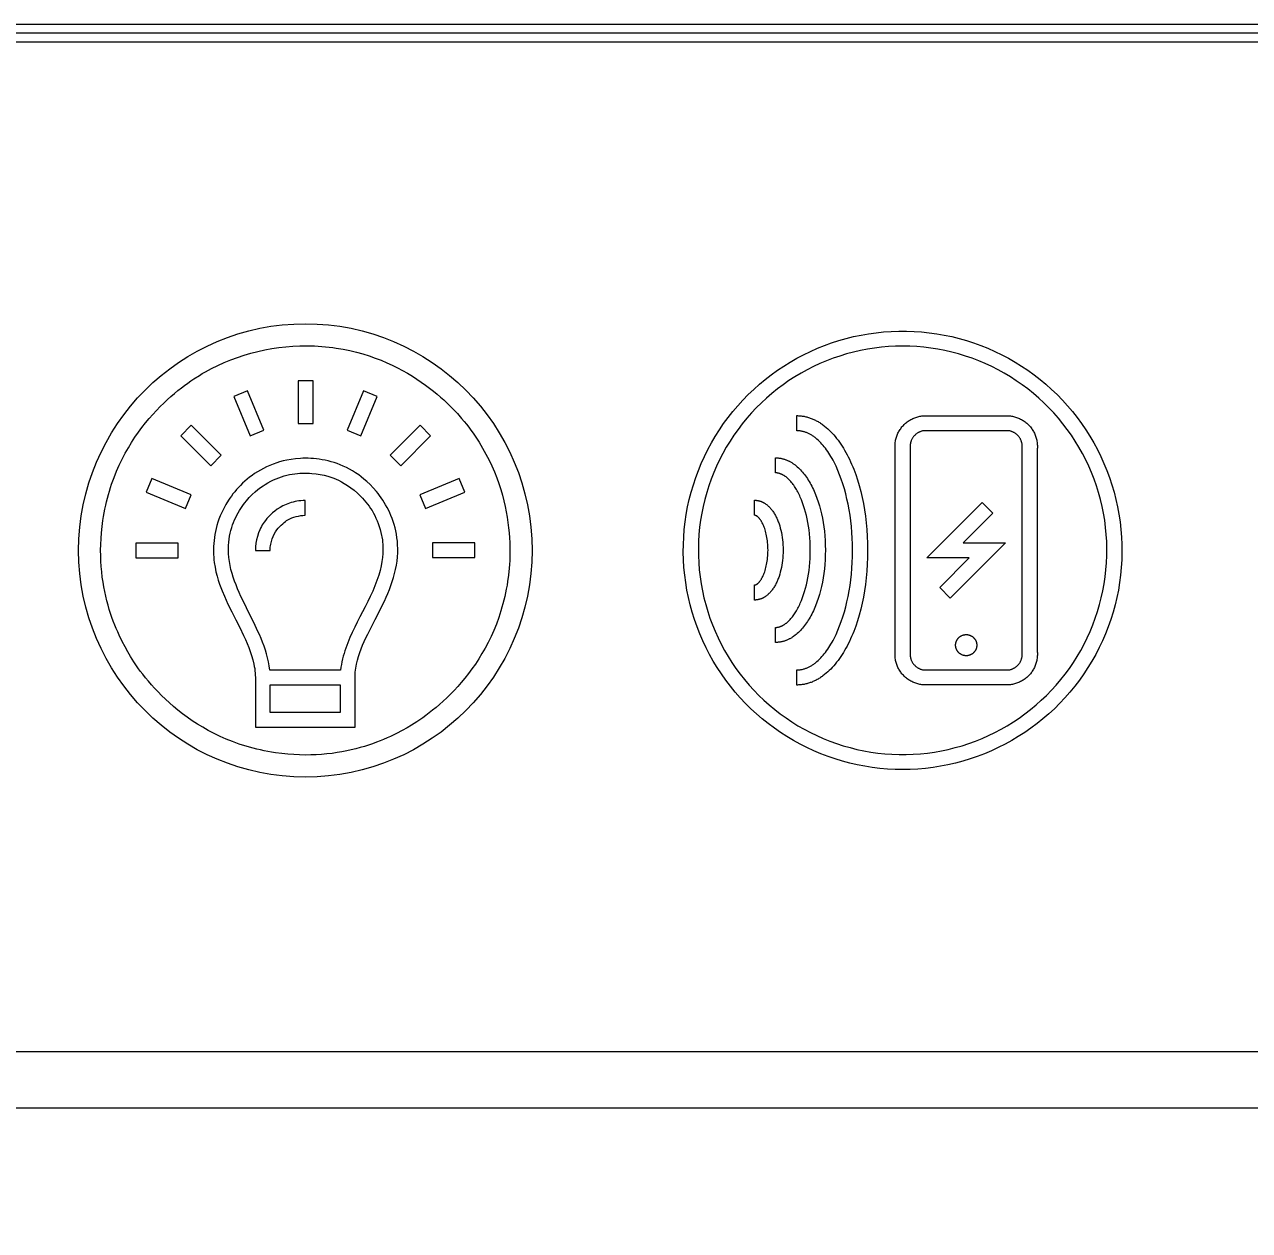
# Model space of a CAD drawing. Header units: inches. Extents: x -8 to 201, y -1 to 136.
# Drawn here: x 18.29 to 24.03, y 120.11 to 125.76 of the extents above; entities that cross this region are included whole.
import ezdxf

# ---------------------------------------------------------------- set-up
doc = ezdxf.new("R2010")
doc.units = ezdxf.units.IN
doc.layers.add('ZANO_R', color=7, linetype='Continuous', lineweight=0)
doc.layers.add('ZANO_W', color=1, linetype='Continuous', lineweight=0)
doc.styles.get("Standard").update_dxf_attribs({"font": 'arial.ttf'})
doc.dimstyles.new('amerykanie', dxfattribs={"dimtxt": 50, "dimasz": 50, "dimexe": 0.5, "dimexo": 0.5, "dimgap": 1, "dimtad": 1, "dimdec": 0, "dimzin": 0, "dimlunit": 5, "dimtxsty": 'Standard', "dimcen": 0.09, "dimclrd": 1, "dimclre": 1, "dimclrt": 1, "dimazin": 0, "dimtfac": 1, "dimtdec": 0, "dimtmove": 0, "dimatfit": 3, "dimfxl": 1, "dimtzin": 0, "dimarcsym": 1})

# ---------------------------------------------------------------- blocks, each defined once
blk = doc.blocks.new('*D477')
at = {"layer": 'ZANO_W', "color": 1, "lineweight": -2}
blk.add_arc((154.9429, 107.9573), 5.9376, 93.97094, 170.33898, dxfattribs=at)
at = {"layer": 'ZANO_W', "color": 1}
for points in [[(154.5292, 113.7141), (154.5342, 114.0474), (155.5316, 113.8657)], [(148.9234, 108.9678), (149.2555, 108.9397), (149.0053, 107.9573)]]:
    blk.add_solid(points, dxfattribs=at)
at = {"layer": 'ZANO_W', "color": 1, "insert": (150.0585, 113.3526), "char_height": 1.625, "attachment_point": 5, "rotation": 42.15496}
blk.add_mtext("95%%d41'", dxfattribs=at)

msp = doc.modelspace()

# ---------------------------------------------------------------- linework, layer by layer
at = {"layer": 'ZANO_R'}
for p, q in [((109.43108, 125.75811), (11.74279, 125.75811)), ((11.72648, 125.71874), (109.44739, 125.71874)), ((109.67578, 125.67464), (11.61288, 125.67464)), ((16.02252, 120.95002), (105.26613, 120.95002)), ((105.51973, 120.68466), (15.76085, 120.68466))]:
    msp.add_line(p, q, dxfattribs=at)
for points in [[(22.40244, 122.26961), (22.36681, 122.27023), (22.33122, 122.27208), (22.29572, 122.27517), (22.26035, 122.27949), (22.22515, 122.28503), (22.19016, 122.29179), (22.15543, 122.29976), (22.121, 122.30893), (22.08691, 122.31929), (22.05319, 122.33083), (22.0199, 122.34353), (21.98706, 122.35738), (21.95473, 122.37236), (21.92294, 122.38846), (21.89173, 122.40564), (21.86113, 122.4239), (21.83118, 122.44322), (21.80192, 122.46355), (21.77338, 122.4849), (21.74561, 122.50722), (21.71862, 122.53049), (21.69246, 122.55468), (21.66715, 122.57977), (21.64273, 122.60572), (21.61922, 122.6325), (21.59666, 122.66008), (21.57507, 122.68843), (21.55447, 122.71751), (21.5349, 122.74728), (21.51637, 122.77772), (21.49891, 122.80879), (21.48254, 122.84044), (21.46728, 122.87264), (21.45314, 122.90535), (21.44015, 122.93853), (21.42832, 122.97214), (21.41766, 123.00614), (21.40819, 123.04049), (21.39991, 123.07515), (21.39285, 123.11008), (21.387, 123.14523), (21.38237, 123.18056), (21.37897, 123.21603), (21.37681, 123.2516), (21.37588, 123.28722), (21.37618, 123.32286), (21.37773, 123.35846), (21.38051, 123.39398), (21.38452, 123.42939), (21.38976, 123.46464), (21.39621, 123.49968), (21.40388, 123.53448), (21.41275, 123.56899), (21.42282, 123.60317), (21.43406, 123.63699), (21.44648, 123.67039), (21.46004, 123.70334), (21.47474, 123.7358), (21.49056, 123.76773), (21.50747, 123.7991), (21.52547, 123.82985), (21.54452, 123.85997), (21.5646, 123.8894), (21.5857, 123.91812), (21.60777, 123.94609), (21.63081, 123.97328), (21.65477, 123.99965), (21.67964, 124.02518), (21.70538, 124.04982), (21.73195, 124.07356), (21.75934, 124.09636), (21.7875, 124.11819), (21.8164, 124.13904), (21.846, 124.15887), (21.87628, 124.17766), (21.90719, 124.19539), (21.9387, 124.21204), (21.97076, 124.22758), (22.00335, 124.242), (22.03642, 124.25528), (22.06993, 124.2674), (22.10383, 124.27836), (22.1381, 124.28813), (22.17269, 124.2967), (22.20755, 124.30407), (22.24265, 124.31023), (22.27794, 124.31516), (22.31338, 124.31887), (22.34893, 124.32134), (22.38454, 124.32258), (22.42018, 124.32258), (22.45579, 124.32134), (22.49134, 124.31887), (22.52678, 124.31517), (22.56207, 124.31024), (22.59717, 124.30409), (22.63203, 124.29672), (22.66662, 124.28815), (22.70089, 124.27838), (22.7348, 124.26743), (22.76831, 124.2553), (22.80137, 124.24203), (22.83396, 124.22761), (22.86603, 124.21207), (22.89754, 124.19543), (22.92845, 124.1777), (22.95873, 124.15891), (22.98834, 124.13908), (23.01724, 124.11824), (23.0454, 124.09641), (23.07278, 124.07361), (23.09936, 124.04987), (23.1251, 124.02523), (23.14997, 123.99971), (23.17394, 123.97334), (23.19697, 123.94615), (23.21905, 123.91818), (23.24015, 123.88947), (23.26024, 123.86003), (23.27929, 123.82992), (23.29729, 123.79916), (23.3142, 123.7678), (23.33002, 123.73587), (23.34473, 123.70341), (23.35829, 123.67046), (23.37071, 123.63706), (23.38195, 123.60325), (23.39202, 123.56907), (23.4009, 123.53456), (23.40857, 123.49976), (23.41503, 123.46471), (23.42027, 123.42947), (23.42428, 123.39406), (23.42706, 123.35853), (23.42861, 123.32293), (23.42892, 123.2873), (23.42799, 123.25168), (23.42583, 123.21611), (23.42244, 123.18064), (23.41781, 123.14531), (23.41196, 123.11016), (23.4049, 123.07523), (23.39663, 123.04057), (23.38716, 123.00622), (23.3765, 122.97221), (23.36467, 122.9386), (23.35168, 122.90542), (23.33755, 122.87271), (23.32229, 122.84051), (23.30592, 122.80885), (23.28846, 122.77779), (23.26993, 122.74735), (23.25036, 122.71757), (23.22977, 122.68849), (23.20818, 122.66014), (23.18562, 122.63256), (23.16212, 122.60577), (23.1377, 122.57982), (23.11239, 122.55473), (23.08623, 122.53054), (23.05925, 122.50727), (23.03147, 122.48494), (23.00294, 122.4636), (22.97368, 122.44326), (22.94374, 122.42395), (22.91314, 122.40568), (22.88192, 122.38849), (22.85013, 122.3724), (22.8178, 122.35741), (22.78497, 122.34356), (22.75168, 122.33086), (22.71796, 122.31932), (22.68387, 122.30895), (22.64944, 122.29978), (22.61471, 122.29181), (22.57972, 122.28504), (22.54452, 122.2795), (22.50915, 122.27518), (22.47365, 122.27209), (22.43807, 122.27023)], [(19.61317, 124.25387), (19.63122, 124.2536), (19.64905, 124.253), (19.66667, 124.25209), (19.68408, 124.25088), (19.70128, 124.24937), (19.71826, 124.24758), (19.73504, 124.2455), (19.7516, 124.24315), (19.78409, 124.23767), (19.81574, 124.23119), (19.84654, 124.22377), (19.87648, 124.21547), (19.90558, 124.20636), (19.93383, 124.1965), (19.96123, 124.18594), (19.98777, 124.17476), (20.01346, 124.16301), (20.0383, 124.15075), (20.06228, 124.13805), (20.08541, 124.12497), (20.10768, 124.11156), (20.12909, 124.0979), (20.14965, 124.08404), (20.16935, 124.07004), (20.18818, 124.05596), (20.20616, 124.04187), (20.22328, 124.02784), (20.23953, 124.01391), (20.25492, 124.00015), (20.26944, 123.98662), (20.28311, 123.97339), (20.2959, 123.96052), (20.31889, 123.93609), (20.33841, 123.91382), (20.34983, 123.90007), (20.36088, 123.88628), (20.37156, 123.87245), (20.38188, 123.85858), (20.39184, 123.84469), (20.40145, 123.83077), (20.41966, 123.80287), (20.43653, 123.77493), (20.45212, 123.74699), (20.46647, 123.71908), (20.47963, 123.69126), (20.49164, 123.66355), (20.50254, 123.636), (20.51238, 123.60865), (20.5212, 123.58153), (20.52906, 123.55469), (20.53599, 123.52817), (20.54204, 123.50201), (20.54725, 123.47624), (20.55167, 123.45091), (20.55535, 123.42605), (20.55833, 123.40172), (20.56065, 123.37793), (20.56236, 123.35475), (20.5635, 123.3322), (20.56413, 123.31032), (20.56428, 123.28916), (20.56399, 123.26876), (20.56332, 123.24915), (20.56231, 123.23037), (20.56101, 123.21247), (20.55768, 123.17946), (20.55371, 123.15042), (20.55076, 123.13241), (20.54751, 123.11466), (20.54398, 123.09717), (20.54018, 123.07994), (20.5361, 123.06297), (20.53177, 123.04625), (20.52719, 123.02978), (20.52236, 123.01357), (20.51201, 122.98189), (20.50077, 122.95122), (20.48871, 122.92154), (20.4759, 122.89284), (20.46239, 122.86512), (20.44825, 122.83836), (20.43354, 122.81256), (20.41832, 122.78771), (20.40265, 122.7638), (20.3866, 122.74083), (20.37023, 122.71877), (20.3536, 122.69764), (20.33678, 122.67741), (20.31982, 122.65808), (20.30279, 122.63964), (20.28575, 122.62208), (20.26877, 122.6054), (20.2519, 122.58958), (20.2352, 122.57462), (20.21875, 122.5605), (20.2026, 122.54723), (20.18682, 122.53479), (20.17146, 122.52318), (20.15659, 122.51238), (20.14228, 122.50238), (20.12857, 122.49319), (20.10326, 122.47716), (20.08278, 122.46503), (20.05948, 122.45201), (20.03342, 122.43842), (20.00465, 122.42457), (19.98926, 122.41763), (19.97322, 122.41074), (19.95652, 122.40394), (19.93918, 122.39726), (19.92121, 122.39075), (19.9026, 122.38443), (19.88337, 122.37835), (19.86352, 122.37255), (19.84305, 122.36706), (19.82199, 122.36193), (19.80032, 122.35719), (19.77807, 122.35287), (19.75522, 122.34902), (19.7318, 122.34568), (19.70781, 122.34289), (19.68326, 122.34067), (19.65814, 122.33907), (19.63248, 122.33813), (19.60627, 122.33789), (19.57952, 122.33839), (19.55224, 122.33965), (19.52443, 122.34173), (19.4961, 122.34466), (19.46727, 122.34847), (19.44912, 122.3513), (19.43123, 122.35444), (19.4136, 122.35786), (19.39623, 122.36157), (19.37911, 122.36555), (19.36225, 122.3698), (19.34565, 122.3743), (19.3293, 122.37906), (19.31321, 122.38406), (19.29737, 122.38929), (19.26643, 122.40043), (19.23649, 122.41241), (19.20755, 122.42518), (19.17958, 122.43866), (19.15258, 122.45279), (19.12655, 122.46751), (19.10147, 122.48275), (19.07734, 122.49846), (19.05415, 122.51456), (19.0319, 122.531), (19.01056, 122.5477), (18.99014, 122.56462), (18.97063, 122.58168), (18.95201, 122.59881), (18.93429, 122.61596), (18.91744, 122.63307), (18.90147, 122.65006), (18.88637, 122.66687), (18.87213, 122.68345), (18.85873, 122.69972), (18.84618, 122.71563), (18.83446, 122.73111), (18.82356, 122.74609), (18.81348, 122.76052), (18.80421, 122.77432), (18.78807, 122.79981), (18.77593, 122.82029), (18.76292, 122.84359), (18.74933, 122.86965), (18.73547, 122.89843), (18.72854, 122.91381), (18.72165, 122.92986), (18.71485, 122.94655), (18.70817, 122.96389), (18.70165, 122.98187), (18.69534, 123.00048), (18.68926, 123.01971), (18.68346, 123.03956), (18.67797, 123.06002), (18.67284, 123.08109), (18.66809, 123.10275), (18.66378, 123.12501), (18.65993, 123.14785), (18.65659, 123.17127), (18.65379, 123.19526), (18.65158, 123.21982), (18.64998, 123.24493), (18.64904, 123.2706), (18.6488, 123.29681), (18.64929, 123.32356), (18.65056, 123.35084), (18.65264, 123.37865), (18.65556, 123.40697), (18.65938, 123.43581), (18.66221, 123.45396), (18.66534, 123.47185), (18.66877, 123.48948), (18.67247, 123.50685), (18.67645, 123.52396), (18.6807, 123.54082), (18.68521, 123.55743), (18.68996, 123.57378), (18.69496, 123.58987), (18.7002, 123.60571), (18.71134, 123.63665), (18.72332, 123.66659), (18.73608, 123.69554), (18.74956, 123.7235), (18.76369, 123.7505), (18.77841, 123.77653), (18.79366, 123.80161), (18.80936, 123.82574), (18.82547, 123.84893), (18.8419, 123.87119), (18.85861, 123.89253), (18.87552, 123.91295), (18.89258, 123.93246), (18.90972, 123.95108), (18.92687, 123.9688), (18.94397, 123.98565), (18.96096, 124.00162), (18.97778, 124.01672), (18.99436, 124.03097), (19.01063, 124.04436), (19.02654, 124.05692), (19.04201, 124.06864), (19.057, 124.07953), (19.07142, 124.08961), (19.08523, 124.09888), (19.11072, 124.11503), (19.12473, 124.12338), (19.13892, 124.13148), (19.1678, 124.14697), (19.19732, 124.16147), (19.22742, 124.17498), (19.25804, 124.18747), (19.28912, 124.19894), (19.32061, 124.20936), (19.35246, 124.21873), (19.3846, 124.22703), (19.41698, 124.23424), (19.44954, 124.24035), (19.48224, 124.24534), (19.515, 124.24921), (19.54779, 124.25193), (19.58053, 124.25349), (19.59687, 124.25383)], [(22.40244, 124.25224), (22.36925, 124.25166), (22.33611, 124.24994), (22.30305, 124.24706), (22.27011, 124.24304), (22.23732, 124.23788), (22.20474, 124.23158), (22.17239, 124.22416), (22.14033, 124.21562), (22.10857, 124.20597), (22.07717, 124.19522), (22.04617, 124.18339), (22.01559, 124.1705), (21.98548, 124.15654), (21.95587, 124.14156), (21.9268, 124.12555), (21.8983, 124.10854), (21.87041, 124.09056), (21.84316, 124.07161), (21.81658, 124.05174), (21.79071, 124.03095), (21.76558, 124.00928), (21.74121, 123.98675), (21.71764, 123.96338), (21.6949, 123.93922), (21.673, 123.91427), (21.65199, 123.88859), (21.63188, 123.86218), (21.6127, 123.8351), (21.59447, 123.80737), (21.57722, 123.77902), (21.56096, 123.75009), (21.54571, 123.72061), (21.5315, 123.69062), (21.51833, 123.66016), (21.50623, 123.62926), (21.49521, 123.59795), (21.48528, 123.56629), (21.47646, 123.53429), (21.46875, 123.50201), (21.46217, 123.46949), (21.45672, 123.43675), (21.45241, 123.40384), (21.44925, 123.37081), (21.44723, 123.33768), (21.44637, 123.30451), (21.44665, 123.27132), (21.44809, 123.23817), (21.45068, 123.20508), (21.45442, 123.1721), (21.45929, 123.13928), (21.46531, 123.10664), (21.47245, 123.07423), (21.48071, 123.04209), (21.49009, 123.01025), (21.50056, 122.97876), (21.51212, 122.94765), (21.52475, 122.91696), (21.53844, 122.88673), (21.55317, 122.85699), (21.56893, 122.82778), (21.58568, 122.79914), (21.60343, 122.77109), (21.62213, 122.74368), (21.64178, 122.71693), (21.66234, 122.69088), (21.68379, 122.66556), (21.70611, 122.641), (21.72927, 122.61723), (21.75324, 122.59428), (21.77799, 122.57217), (21.80349, 122.55094), (21.82972, 122.5306), (21.85664, 122.51118), (21.88421, 122.49271), (21.91241, 122.47521), (21.94119, 122.4587), (21.97054, 122.4432), (22.0004, 122.42873), (22.03075, 122.4153), (22.06155, 122.40293), (22.09275, 122.39164), (22.12433, 122.38143), (22.15625, 122.37234), (22.18846, 122.36435), (22.22093, 122.35749), (22.25362, 122.35175), (22.28649, 122.34716), (22.31949, 122.34371), (22.3526, 122.3414), (22.38577, 122.34025), (22.41895, 122.34025), (22.45212, 122.3414), (22.48523, 122.3437), (22.51823, 122.34715), (22.5511, 122.35174), (22.58379, 122.35747), (22.61626, 122.36433), (22.64847, 122.37232), (22.68039, 122.38141), (22.71197, 122.39161), (22.74318, 122.4029), (22.77397, 122.41527), (22.80432, 122.42869), (22.83419, 122.44317), (22.86353, 122.45867), (22.89232, 122.47517), (22.92052, 122.49267), (22.9481, 122.51114), (22.97501, 122.53055), (23.00124, 122.55089), (23.02675, 122.57212), (23.0515, 122.59423), (23.07547, 122.61718), (23.09863, 122.64095), (23.12095, 122.6655), (23.14241, 122.69082), (23.16297, 122.71687), (23.18262, 122.74362), (23.20133, 122.77103), (23.21907, 122.79907), (23.23583, 122.82772), (23.25159, 122.85693), (23.26632, 122.88666), (23.28001, 122.91689), (23.29265, 122.94758), (23.30421, 122.97869), (23.31469, 123.01018), (23.32406, 123.04201), (23.33233, 123.07416), (23.33947, 123.10656), (23.34549, 123.1392), (23.35037, 123.17203), (23.35411, 123.205), (23.3567, 123.23809), (23.35814, 123.27124), (23.35843, 123.30443), (23.35757, 123.33761), (23.35555, 123.37073), (23.35239, 123.40377), (23.34808, 123.43667), (23.34264, 123.46941), (23.33606, 123.50194), (23.32835, 123.53422), (23.31954, 123.56621), (23.30961, 123.59788), (23.29859, 123.62919), (23.28649, 123.66009), (23.27333, 123.69055), (23.25912, 123.72054), (23.24387, 123.75002), (23.22762, 123.77895), (23.21036, 123.8073), (23.19214, 123.83504), (23.17296, 123.86212), (23.15285, 123.88852), (23.13184, 123.91421), (23.10995, 123.93916), (23.08721, 123.96333), (23.06364, 123.98669), (23.03928, 124.00923), (23.01415, 124.0309), (22.98828, 124.05169), (22.9617, 124.07157), (22.93445, 124.09051), (22.90656, 124.1085), (22.87807, 124.12551), (22.849, 124.14152), (22.81939, 124.15651), (22.78928, 124.17046), (22.7587, 124.18336), (22.72769, 124.1952), (22.6963, 124.20594), (22.66454, 124.2156), (22.63248, 124.22414), (22.60013, 124.23157), (22.56755, 124.23787), (22.53476, 124.24303), (22.50182, 124.24705), (22.46876, 124.24993), (22.43562, 124.25166)], [(19.6431, 123.89049), (19.6431, 124.08917), (19.57374, 124.08917), (19.57374, 123.89049)], [(19.34851, 123.83244), (19.41259, 123.85896), (19.33655, 124.04253), (19.27247, 124.01601)], [(19.86711, 123.8329), (19.94297, 124.01601), (19.87889, 124.04253), (19.80303, 123.85942)], [(21.90651, 122.6655), (21.90651, 122.73599), (21.90983, 122.73604), (21.91315, 122.73618), (21.91645, 122.73641), (21.91974, 122.73674), (21.92303, 122.73715), (21.92631, 122.73766), (21.92957, 122.73826), (21.93283, 122.73895), (21.93608, 122.73972), (21.93931, 122.74059), (21.94254, 122.74154), (21.94575, 122.74258), (21.94895, 122.74371), (21.95214, 122.74492), (21.95532, 122.74622), (21.95849, 122.74761), (21.96164, 122.74908), (21.96478, 122.75063), (21.96791, 122.75226), (21.97102, 122.75398), (21.97412, 122.75578), (21.97721, 122.75766), (21.98028, 122.75962), (21.98334, 122.76167), (21.98638, 122.76379), (21.98941, 122.76599), (21.99243, 122.76827), (21.99542, 122.77062), (21.9984, 122.77306), (22.00137, 122.77557), (22.00725, 122.78081), (22.01306, 122.78636), (22.01881, 122.7922), (22.02448, 122.79833), (22.03007, 122.80475), (22.03559, 122.81145), (22.04103, 122.81842), (22.04639, 122.82566), (22.05166, 122.83316), (22.05685, 122.84093), (22.06195, 122.84895), (22.06696, 122.85723), (22.07187, 122.86575), (22.07669, 122.87451), (22.08142, 122.88351), (22.08604, 122.89274), (22.09057, 122.9022), (22.0993, 122.92177), (22.1076, 122.9422), (22.11544, 122.96345), (22.12282, 122.98546), (22.12971, 123.00822), (22.1361, 123.03167), (22.14196, 123.05578), (22.14728, 123.08051), (22.15205, 123.10582), (22.15623, 123.13168), (22.15982, 123.15804), (22.1628, 123.18488), (22.16515, 123.21214), (22.16685, 123.23979), (22.16788, 123.2678), (22.16823, 123.29612), (22.16788, 123.32444), (22.16685, 123.35244), (22.16515, 123.3801), (22.1628, 123.40736), (22.15982, 123.43419), (22.15623, 123.46056), (22.15205, 123.48642), (22.14728, 123.51173), (22.14196, 123.53646), (22.1361, 123.56057), (22.12971, 123.58402), (22.12282, 123.60678), (22.11544, 123.62879), (22.1076, 123.65004), (22.0993, 123.67047), (22.09057, 123.69005), (22.08604, 123.6995), (22.08142, 123.70874), (22.07669, 123.71773), (22.07187, 123.7265), (22.06696, 123.73502), (22.06195, 123.74329), (22.05685, 123.75132), (22.05166, 123.75908), (22.04639, 123.76659), (22.04103, 123.77383), (22.03559, 123.7808), (22.03007, 123.7875), (22.02448, 123.79391), (22.01881, 123.80004), (22.01306, 123.80589), (22.00725, 123.81143), (22.00137, 123.81668), (21.9984, 123.81919), (21.99542, 123.82163), (21.99243, 123.82398), (21.98941, 123.82626), (21.98638, 123.82846), (21.98334, 123.83058), (21.98028, 123.83263), (21.97721, 123.83459), (21.97412, 123.83647), (21.97102, 123.83827), (21.96791, 123.83999), (21.96478, 123.84162), (21.96164, 123.84317), (21.95849, 123.84464), (21.95532, 123.84603), (21.95214, 123.84733), (21.94895, 123.84854), (21.94575, 123.84967), (21.94254, 123.85071), (21.93931, 123.85166), (21.93608, 123.85253), (21.93283, 123.8533), (21.92957, 123.85399), (21.92631, 123.85459), (21.92303, 123.8551), (21.91974, 123.85551), (21.91645, 123.85584), (21.91315, 123.85607), (21.90983, 123.85621), (21.90651, 123.85626), (21.90651, 123.92675), (21.91087, 123.9267), (21.91522, 123.92655), (21.91954, 123.9263), (21.92386, 123.92595), (21.92815, 123.9255), (21.93243, 123.92495), (21.9367, 123.9243), (21.94094, 123.92356), (21.94517, 123.92271), (21.94939, 123.92178), (21.95358, 123.92074), (21.95776, 123.91961), (21.96191, 123.91839), (21.96605, 123.91707), (21.97017, 123.91566), (21.97427, 123.91416), (21.97835, 123.91256), (21.98242, 123.91088), (21.98646, 123.9091), (21.99048, 123.90723), (21.99448, 123.90527), (21.99845, 123.90322), (22.00241, 123.90108), (22.00635, 123.89886), (22.01026, 123.89654), (22.01415, 123.89414), (22.01802, 123.89166), (22.02187, 123.88908), (22.02569, 123.88643), (22.02949, 123.88368), (22.03701, 123.87794), (22.04444, 123.87187), (22.05177, 123.86547), (22.05899, 123.85875), (22.06611, 123.85171), (22.07312, 123.84436), (22.08003, 123.83669), (22.08682, 123.82873), (22.09349, 123.82046), (22.10005, 123.81189), (22.10649, 123.80304), (22.11281, 123.79389), (22.119, 123.78447), (22.12506, 123.77477), (22.131, 123.76479), (22.1368, 123.75455), (22.14248, 123.74404), (22.14801, 123.73328), (22.15341, 123.72226), (22.15866, 123.71099), (22.16377, 123.69948), (22.16874, 123.68772), (22.17355, 123.67573), (22.18273, 123.65106), (22.19128, 123.62549), (22.19919, 123.59908), (22.20644, 123.57185), (22.21301, 123.54384), (22.21888, 123.51509), (22.22403, 123.48563), (22.22844, 123.4555), (22.23209, 123.42474), (22.23496, 123.39339), (22.23704, 123.36148), (22.2383, 123.32904), (22.23872, 123.29612), (22.2383, 123.2632), (22.23704, 123.23076), (22.23496, 123.19885), (22.23209, 123.16749), (22.22844, 123.13673), (22.22403, 123.10661), (22.21888, 123.07715), (22.21301, 123.0484), (22.20644, 123.02039), (22.19919, 122.99316), (22.19128, 122.96675), (22.18273, 122.94118), (22.17355, 122.91651), (22.16874, 122.90452), (22.16377, 122.89277), (22.15866, 122.88125), (22.15341, 122.86998), (22.14801, 122.85896), (22.14248, 122.8482), (22.1368, 122.83769), (22.131, 122.82745), (22.12506, 122.81748), (22.119, 122.80778), (22.11281, 122.79835), (22.10649, 122.78921), (22.10005, 122.78035), (22.09349, 122.77179), (22.08682, 122.76352), (22.08003, 122.75555), (22.07312, 122.74789), (22.06611, 122.74053), (22.05899, 122.73349), (22.05177, 122.72677), (22.04444, 122.72037), (22.03701, 122.7143), (22.02949, 122.70857), (22.02569, 122.70582), (22.02187, 122.70317), (22.01802, 122.70059), (22.01415, 122.69811), (22.01026, 122.69571), (22.00635, 122.69339), (22.00241, 122.69117), (21.99845, 122.68903), (21.99448, 122.68698), (21.99048, 122.68502), (21.98646, 122.68315), (21.98242, 122.68137), (21.97835, 122.67969), (21.97427, 122.67809), (21.97017, 122.67659), (21.96605, 122.67518), (21.96191, 122.67386), (21.95776, 122.67264), (21.95358, 122.67151), (21.94939, 122.67047), (21.94517, 122.66954), (21.94094, 122.6687), (21.9367, 122.66795), (21.93243, 122.6673), (21.92815, 122.66675), (21.92386, 122.6663), (21.91954, 122.66595), (21.91522, 122.6657), (21.91087, 122.66555)], [(22.90212, 122.66627), (22.4976, 122.66627), (22.49266, 122.66681), (22.48773, 122.66752), (22.48284, 122.6684), (22.47798, 122.66945), (22.47315, 122.67066), (22.46838, 122.67204), (22.46365, 122.67359), (22.45898, 122.6753), (22.45437, 122.67717), (22.44983, 122.67919), (22.44536, 122.68137), (22.44097, 122.68371), (22.43666, 122.68619), (22.43244, 122.68883), (22.42832, 122.6916), (22.42429, 122.69452), (22.42036, 122.69758), (22.41655, 122.70076), (22.41284, 122.70408), (22.40926, 122.70753), (22.40579, 122.71109), (22.40245, 122.71478), (22.39924, 122.71857), (22.39616, 122.72248), (22.39322, 122.72649), (22.39042, 122.7306), (22.38776, 122.7348), (22.38525, 122.7391), (22.38288, 122.74347), (22.38068, 122.74793), (22.37862, 122.75246), (22.37673, 122.75705), (22.37499, 122.76172), (22.37342, 122.76643), (22.37201, 122.7712), (22.37076, 122.77602), (22.36968, 122.78087), (22.36877, 122.78576), (22.36804, 122.79068), (22.36747, 122.79562), (22.36707, 122.80058), (22.36684, 122.80555), (22.36678, 122.81052), (22.3669, 122.81549), (22.36719, 122.82046), (22.36719, 123.7718), (22.3669, 123.77676), (22.36678, 123.78173), (22.36684, 123.78671), (22.36707, 123.79167), (22.36747, 123.79663), (22.36804, 123.80157), (22.36877, 123.80649), (22.36968, 123.81138), (22.37076, 123.81623), (22.37201, 123.82105), (22.37342, 123.82582), (22.37499, 123.83054), (22.37673, 123.8352), (22.37862, 123.83979), (22.38068, 123.84432), (22.38288, 123.84878), (22.38525, 123.85316), (22.38776, 123.85745), (22.39042, 123.86165), (22.39322, 123.86576), (22.39616, 123.86977), (22.39924, 123.87368), (22.40245, 123.87747), (22.40579, 123.88116), (22.40926, 123.88472), (22.41284, 123.88817), (22.41655, 123.89149), (22.42036, 123.89468), (22.42429, 123.89773), (22.42832, 123.90065), (22.43244, 123.90342), (22.43666, 123.90606), (22.44097, 123.90854), (22.44536, 123.91088), (22.44983, 123.91306), (22.45437, 123.91509), (22.45898, 123.91695), (22.46365, 123.91866), (22.46838, 123.92021), (22.47315, 123.92159), (22.47798, 123.9228), (22.48284, 123.92385), (22.48773, 123.92473), (22.49266, 123.92544), (22.4976, 123.92598), (22.90212, 123.92598), (22.90707, 123.92544), (22.91199, 123.92473), (22.91688, 123.92385), (22.92174, 123.9228), (22.92657, 123.92159), (22.93134, 123.92021), (22.93607, 123.91866), (22.94074, 123.91695), (22.94535, 123.91509), (22.94989, 123.91306), (22.95436, 123.91088), (22.95875, 123.90854), (22.96306, 123.90606), (22.96728, 123.90342), (22.97141, 123.90065), (22.97543, 123.89773), (22.97936, 123.89468), (22.98317, 123.89149), (22.98688, 123.88817), (22.99047, 123.88472), (22.99393, 123.88116), (22.99727, 123.87747), (23.00048, 123.87368), (23.00356, 123.86977), (23.0065, 123.86576), (23.00931, 123.86165), (23.01196, 123.85745), (23.01447, 123.85316), (23.01684, 123.84878), (23.01905, 123.84432), (23.0211, 123.83979), (23.02299, 123.8352), (23.02473, 123.83054), (23.0263, 123.82582), (23.02771, 123.82105), (23.02896, 123.81623), (23.03004, 123.81138), (23.03095, 123.80649), (23.03169, 123.80157), (23.03226, 123.79663), (23.03265, 123.79167), (23.03288, 123.78671), (23.03294, 123.78173), (23.03282, 123.77676), (23.03253, 123.7718), (23.03253, 122.82046), (23.03282, 122.81549), (23.03294, 122.81052), (23.03288, 122.80555), (23.03265, 122.80058), (23.03226, 122.79562), (23.03169, 122.79068), (23.03095, 122.78576), (23.03004, 122.78087), (23.02896, 122.77602), (23.02771, 122.7712), (23.0263, 122.76643), (23.02473, 122.76172), (23.02299, 122.75705), (23.0211, 122.75246), (23.01905, 122.74793), (23.01684, 122.74347), (23.01447, 122.7391), (23.01196, 122.7348), (23.00931, 122.7306), (23.0065, 122.72649), (23.00356, 122.72248), (23.00048, 122.71857), (22.99727, 122.71478), (22.99393, 122.71109), (22.99047, 122.70753), (22.98688, 122.70408), (22.98317, 122.70076), (22.97936, 122.69758), (22.97543, 122.69452), (22.97141, 122.6916), (22.96728, 122.68883), (22.96306, 122.68619), (22.95875, 122.68371), (22.95436, 122.68137), (22.94989, 122.67919), (22.94535, 122.67717), (22.94074, 122.6753), (22.93607, 122.67359), (22.93134, 122.67204), (22.92657, 122.67066), (22.92174, 122.66945), (22.91688, 122.6684), (22.91199, 122.66752), (22.90707, 122.66681)], [(19.16412, 123.69208), (19.21315, 123.74111), (19.07267, 123.88163), (19.02363, 123.83259)], [(20.05305, 123.69244), (20.1932, 123.83259), (20.14417, 123.88163), (20.00402, 123.74148)], [(22.4976, 123.85549), (22.49503, 123.85491), (22.49249, 123.85424), (22.48997, 123.85349), (22.48748, 123.85264), (22.48502, 123.85172), (22.48259, 123.8507), (22.4802, 123.84961), (22.47785, 123.84843), (22.47554, 123.84717), (22.47328, 123.84583), (22.47106, 123.84442), (22.46889, 123.84292), (22.46678, 123.84136), (22.46472, 123.83972), (22.46272, 123.83801), (22.46078, 123.83624), (22.45891, 123.83439), (22.45709, 123.83249), (22.45535, 123.83052), (22.45367, 123.82849), (22.45207, 123.82641), (22.45054, 123.82427), (22.44908, 123.82208), (22.4477, 123.81984), (22.4464, 123.81755), (22.44518, 123.81522), (22.44404, 123.81285), (22.44299, 123.81044), (22.44201, 123.808), (22.44113, 123.80553), (22.44032, 123.80302), (22.43961, 123.80049), (22.43898, 123.79793), (22.43845, 123.79536), (22.438, 123.79277), (22.43764, 123.79016), (22.43738, 123.78755), (22.4372, 123.78492), (22.43711, 123.78229), (22.43712, 123.77966), (22.43722, 123.77703), (22.4374, 123.77441), (22.43768, 123.7718), (22.43768, 122.82046), (22.4374, 122.81784), (22.43722, 122.81522), (22.43712, 122.81259), (22.43711, 122.80996), (22.4372, 122.80733), (22.43738, 122.80471), (22.43764, 122.80209), (22.438, 122.79948), (22.43845, 122.79689), (22.43898, 122.79432), (22.43961, 122.79176), (22.44032, 122.78923), (22.44113, 122.78673), (22.44201, 122.78425), (22.44299, 122.78181), (22.44404, 122.7794), (22.44518, 122.77703), (22.4464, 122.7747), (22.4477, 122.77241), (22.44908, 122.77017), (22.45054, 122.76798), (22.45207, 122.76584), (22.45367, 122.76376), (22.45535, 122.76173), (22.45709, 122.75976), (22.45891, 122.75786), (22.46078, 122.75602), (22.46272, 122.75424), (22.46472, 122.75253), (22.46678, 122.75089), (22.46889, 122.74933), (22.47106, 122.74783), (22.47328, 122.74642), (22.47554, 122.74508), (22.47785, 122.74382), (22.4802, 122.74264), (22.48259, 122.74155), (22.48502, 122.74054), (22.48748, 122.73961), (22.48997, 122.73877), (22.49249, 122.73801), (22.49503, 122.73734), (22.4976, 122.73676), (22.90212, 122.73676), (22.90469, 122.73734), (22.90723, 122.73801), (22.90975, 122.73877), (22.91224, 122.73961), (22.9147, 122.74054), (22.91713, 122.74155), (22.91952, 122.74264), (22.92187, 122.74382), (22.92418, 122.74508), (22.92645, 122.74642), (22.92866, 122.74783), (22.93083, 122.74933), (22.93294, 122.75089), (22.935, 122.75253), (22.937, 122.75424), (22.93894, 122.75602), (22.94081, 122.75786), (22.94263, 122.75976), (22.94437, 122.76173), (22.94605, 122.76376), (22.94765, 122.76584), (22.94918, 122.76798), (22.95064, 122.77017), (22.95202, 122.77241), (22.95332, 122.7747), (22.95454, 122.77703), (22.95568, 122.7794), (22.95674, 122.78181), (22.95771, 122.78425), (22.9586, 122.78673), (22.9594, 122.78923), (22.96011, 122.79176), (22.96074, 122.79432), (22.96127, 122.79689), (22.96172, 122.79948), (22.96208, 122.80209), (22.96235, 122.80471), (22.96252, 122.80733), (22.96261, 122.80996), (22.9626, 122.81259), (22.9625, 122.81522), (22.96232, 122.81784), (22.96204, 122.82046), (22.96204, 123.7718), (22.96232, 123.77441), (22.9625, 123.77703), (22.9626, 123.77966), (22.96261, 123.78229), (22.96252, 123.78492), (22.96235, 123.78755), (22.96208, 123.79016), (22.96172, 123.79277), (22.96127, 123.79536), (22.96074, 123.79793), (22.96011, 123.80049), (22.9594, 123.80302), (22.9586, 123.80553), (22.95771, 123.808), (22.95674, 123.81044), (22.95568, 123.81285), (22.95454, 123.81522), (22.95332, 123.81755), (22.95202, 123.81984), (22.95064, 123.82208), (22.94918, 123.82427), (22.94765, 123.82641), (22.94605, 123.82849), (22.94437, 123.83052), (22.94263, 123.83249), (22.94081, 123.83439), (22.93894, 123.83624), (22.937, 123.83801), (22.935, 123.83972), (22.93294, 123.84136), (22.93083, 123.84292), (22.92866, 123.84442), (22.92645, 123.84583), (22.92418, 123.84717), (22.92187, 123.84843), (22.91952, 123.84961), (22.91713, 123.8507), (22.9147, 123.85172), (22.91224, 123.85264), (22.90975, 123.85349), (22.90723, 123.85424), (22.90469, 123.85491), (22.90212, 123.85549)], [(19.37287, 122.46762), (19.83959, 122.46762), (19.83989, 122.65513), (19.84026, 122.70523), (19.84079, 122.72623), (19.84306, 122.74478), (19.84634, 122.76313), (19.85054, 122.78128), (19.85558, 122.79925), (19.86137, 122.81705), (19.86784, 122.83469), (19.87489, 122.85218), (19.88245, 122.86954), (19.89043, 122.88678), (19.89875, 122.90391), (19.91606, 122.93789), (19.93372, 122.97158), (19.95107, 123.00507), (19.96842, 123.04023), (19.97681, 123.05813), (19.98493, 123.07621), (19.99272, 123.09448), (20.00012, 123.11291), (20.00706, 123.13149), (20.0135, 123.15022), (20.01937, 123.16908), (20.02461, 123.18806), (20.02915, 123.20715), (20.03295, 123.22634), (20.03594, 123.24561), (20.03806, 123.26495), (20.03926, 123.28435), (20.03946, 123.30379), (20.03884, 123.32128), (20.03756, 123.33832), (20.03565, 123.35494), (20.03315, 123.37113), (20.03009, 123.38688), (20.0265, 123.40221), (20.02241, 123.4171), (20.01787, 123.43156), (20.0129, 123.44559), (20.00753, 123.45918), (20.0018, 123.47235), (19.99575, 123.48508), (19.9894, 123.49738), (19.98279, 123.50925), (19.97594, 123.52069), (19.96891, 123.5317), (19.96171, 123.54227), (19.95438, 123.55241), (19.94695, 123.56212), (19.93946, 123.5714), (19.92443, 123.58866), (19.90954, 123.60419), (19.89506, 123.61799), (19.88126, 123.63007), (19.8684, 123.64041), (19.85675, 123.64903), (19.84236, 123.65879), (19.82793, 123.66777), (19.81349, 123.67599), (19.79904, 123.6835), (19.78461, 123.6903), (19.77022, 123.69644), (19.75589, 123.70192), (19.74163, 123.70679), (19.72747, 123.71107), (19.71342, 123.71477), (19.69951, 123.71794), (19.68576, 123.72059), (19.67217, 123.72275), (19.65878, 123.72446), (19.64561, 123.72572), (19.63266, 123.72658), (19.61997, 123.72705), (19.60754, 123.72717), (19.5954, 123.72696), (19.58358, 123.72644), (19.56093, 123.7246), (19.53975, 123.72185), (19.52019, 123.71842), (19.50241, 123.7145), (19.48657, 123.71031), (19.47281, 123.70607), (19.4563, 123.70022), (19.4404, 123.69388), (19.4251, 123.68706), (19.41038, 123.67981), (19.39625, 123.67216), (19.38269, 123.66413), (19.36968, 123.65577), (19.35723, 123.64709), (19.34531, 123.63814), (19.33393, 123.62893), (19.32307, 123.61952), (19.31271, 123.60992), (19.30286, 123.60017), (19.2935, 123.5903), (19.28462, 123.58034), (19.27621, 123.57032), (19.26826, 123.56028), (19.26077, 123.55024), (19.25372, 123.54024), (19.24709, 123.53031), (19.23511, 123.51079), (19.22473, 123.49192), (19.21589, 123.47395), (19.20849, 123.45715), (19.20248, 123.44177), (19.19776, 123.42805), (19.19327, 123.41316), (19.18938, 123.39847), (19.18608, 123.38397), (19.18333, 123.36969), (19.1811, 123.35563), (19.17938, 123.34178), (19.17814, 123.32817), (19.17734, 123.31479), (19.17698, 123.30166), (19.17701, 123.28877), (19.17742, 123.27615), (19.17818, 123.26378), (19.17927, 123.25169), (19.18065, 123.23987), (19.18422, 123.21709), (19.18868, 123.19549), (19.19383, 123.17514), (19.19947, 123.15609), (19.20539, 123.13838), (19.2114, 123.12207), (19.21728, 123.10723), (19.22788, 123.08212), (19.23615, 123.06341), (19.24479, 123.04483), (19.2629, 123.00799), (19.28158, 122.97136), (19.30018, 122.93471), (19.31808, 122.89782), (19.32657, 122.87922), (19.33465, 122.86046), (19.34224, 122.84154), (19.34926, 122.82241), (19.35563, 122.80305), (19.36128, 122.78343), (19.3661, 122.76314), (19.36808, 122.75289), (19.36975, 122.74257), (19.37108, 122.73221), (19.37206, 122.72183), (19.37266, 122.71142), (19.37287, 122.70102)], [(21.80753, 122.86491), (21.80753, 122.9354), (21.80933, 122.93543), (21.81114, 122.93551), (21.81295, 122.93564), (21.81477, 122.93583), (21.81658, 122.93608), (21.8184, 122.93637), (21.82022, 122.93672), (21.82204, 122.93712), (21.82386, 122.93757), (21.82568, 122.93808), (21.82751, 122.93864), (21.82933, 122.93925), (21.83115, 122.93991), (21.83297, 122.94062), (21.8348, 122.94138), (21.83662, 122.9422), (21.83844, 122.94306), (21.84026, 122.94398), (21.84207, 122.94494), (21.84389, 122.94596), (21.8457, 122.94702), (21.84751, 122.94814), (21.84932, 122.9493), (21.85113, 122.95051), (21.85293, 122.95177), (21.85473, 122.95308), (21.85652, 122.95444), (21.85831, 122.95584), (21.86188, 122.9588), (21.86542, 122.96194), (21.86895, 122.96527), (21.87245, 122.96878), (21.87593, 122.97248), (21.87937, 122.97635), (21.88279, 122.98041), (21.88618, 122.98464), (21.88953, 122.98905), (21.89284, 122.99364), (21.89611, 122.99839), (21.89935, 123.00331), (21.90253, 123.0084), (21.90568, 123.01366), (21.90877, 123.01908), (21.91182, 123.02466), (21.91481, 123.03041), (21.91775, 123.03631), (21.92064, 123.04236), (21.92346, 123.04857), (21.92893, 123.06145), (21.93413, 123.07492), (21.93906, 123.08897), (21.94369, 123.10358), (21.94802, 123.11874), (21.95201, 123.13443), (21.95565, 123.15064), (21.95893, 123.16735), (21.96183, 123.18455), (21.96433, 123.20221), (21.96642, 123.22034), (21.96807, 123.2389), (21.96927, 123.25789), (21.97001, 123.27728), (21.97025, 123.29707), (21.97001, 123.31686), (21.96927, 123.33626), (21.96807, 123.35525), (21.96642, 123.37381), (21.96433, 123.39193), (21.96183, 123.4096), (21.95893, 123.4268), (21.95565, 123.44351), (21.95201, 123.45971), (21.94802, 123.47541), (21.94369, 123.49057), (21.93906, 123.50518), (21.93413, 123.51923), (21.92893, 123.5327), (21.92346, 123.54557), (21.92064, 123.55178), (21.91775, 123.55784), (21.91481, 123.56374), (21.91182, 123.56948), (21.90877, 123.57507), (21.90568, 123.58049), (21.90253, 123.58574), (21.89935, 123.59083), (21.89611, 123.59576), (21.89284, 123.60051), (21.88953, 123.60509), (21.88618, 123.6095), (21.88279, 123.61374), (21.87937, 123.61779), (21.87593, 123.62167), (21.87245, 123.62537), (21.86895, 123.62888), (21.86542, 123.63221), (21.86188, 123.63535), (21.85831, 123.6383), (21.85652, 123.63971), (21.85473, 123.64107), (21.85293, 123.64237), (21.85113, 123.64364), (21.84932, 123.64485), (21.84751, 123.64601), (21.8457, 123.64712), (21.84389, 123.64819), (21.84207, 123.6492), (21.84026, 123.65017), (21.83844, 123.65108), (21.83662, 123.65195), (21.8348, 123.65276), (21.83297, 123.65353), (21.83115, 123.65424), (21.82933, 123.6549), (21.82751, 123.65551), (21.82568, 123.65607), (21.82386, 123.65657), (21.82204, 123.65703), (21.82022, 123.65743), (21.8184, 123.65778), (21.81658, 123.65807), (21.81477, 123.65831), (21.81295, 123.6585), (21.81114, 123.65864), (21.80933, 123.65872), (21.80753, 123.65875), (21.80753, 123.72924), (21.81059, 123.72921), (21.81364, 123.7291), (21.81667, 123.72893), (21.8197, 123.72869), (21.82272, 123.72838), (21.82572, 123.728), (21.82872, 123.72756), (21.8317, 123.72705), (21.83467, 123.72647), (21.83762, 123.72583), (21.84057, 123.72512), (21.8435, 123.72435), (21.84642, 123.72351), (21.84932, 123.72261), (21.85222, 123.72164), (21.8551, 123.72061), (21.85796, 123.71952), (21.86081, 123.71836), (21.86365, 123.71714), (21.86647, 123.71586), (21.86928, 123.71452), (21.87207, 123.71311), (21.87485, 123.71165), (21.87761, 123.71012), (21.88036, 123.70854), (21.88309, 123.70689), (21.88581, 123.70519), (21.88851, 123.70343), (21.89119, 123.7016), (21.89386, 123.69973), (21.89914, 123.69579), (21.90435, 123.69163), (21.9095, 123.68725), (21.91457, 123.68264), (21.91957, 123.67782), (21.92449, 123.67278), (21.92934, 123.66752), (21.9341, 123.66206), (21.93879, 123.6564), (21.9434, 123.65053), (21.94792, 123.64446), (21.95235, 123.63819), (21.9567, 123.63173), (21.96096, 123.62509), (21.96512, 123.61825), (21.9692, 123.61123), (21.97318, 123.60403), (21.97707, 123.59665), (21.98085, 123.5891), (21.98454, 123.58138), (21.98813, 123.57349), (21.99161, 123.56543), (21.995, 123.55722), (22.00144, 123.54031), (22.00744, 123.52279), (22.013, 123.50469), (22.01809, 123.48603), (22.0227, 123.46683), (22.02682, 123.44713), (22.03043, 123.42694), (22.03353, 123.4063), (22.03609, 123.38522), (22.03811, 123.36373), (22.03957, 123.34186), (22.04045, 123.31963), (22.04075, 123.29707), (22.04045, 123.27451), (22.03957, 123.25228), (22.03811, 123.23041), (22.03609, 123.20893), (22.03353, 123.18785), (22.03043, 123.1672), (22.02682, 123.14702), (22.0227, 123.12731), (22.01809, 123.10812), (22.013, 123.08946), (22.00744, 123.07136), (22.00144, 123.05384), (21.995, 123.03693), (21.99161, 123.02871), (21.98813, 123.02066), (21.98454, 123.01277), (21.98085, 123.00504), (21.97707, 122.99749), (21.97318, 122.99012), (21.9692, 122.98292), (21.96512, 122.9759), (21.96096, 122.96906), (21.9567, 122.96241), (21.95235, 122.95595), (21.94792, 122.94969), (21.9434, 122.94362), (21.93879, 122.93775), (21.9341, 122.93208), (21.92934, 122.92662), (21.92449, 122.92137), (21.91957, 122.91633), (21.91457, 122.91151), (21.9095, 122.9069), (21.90435, 122.90251), (21.89914, 122.89835), (21.89386, 122.89442), (21.89119, 122.89254), (21.88851, 122.89072), (21.88581, 122.88896), (21.88309, 122.88725), (21.88036, 122.88561), (21.87761, 122.88402), (21.87485, 122.8825), (21.87207, 122.88103), (21.86928, 122.87963), (21.86647, 122.87829), (21.86365, 122.87701), (21.86081, 122.87579), (21.85796, 122.87463), (21.8551, 122.87354), (21.85222, 122.87251), (21.84932, 122.87154), (21.84642, 122.87064), (21.8435, 122.8698), (21.84057, 122.86903), (21.83762, 122.86832), (21.83467, 122.86767), (21.8317, 122.8671), (21.82872, 122.86659), (21.82572, 122.86614), (21.82272, 122.86577), (21.8197, 122.86546), (21.81667, 122.86522), (21.81364, 122.86505), (21.81059, 122.86494)], [(19.04596, 123.49237), (19.07248, 123.55645), (18.88894, 123.63249), (18.86243, 123.5684)], [(19.77205, 122.7357), (19.44046, 122.7357), (19.43798, 122.75471), (19.43462, 122.77356), (19.43044, 122.79227), (19.4255, 122.81084), (19.41987, 122.82929), (19.41362, 122.84762), (19.40681, 122.86585), (19.39951, 122.88399), (19.39178, 122.90204), (19.38369, 122.92003), (19.36669, 122.95582), (19.34903, 122.99145), (19.33125, 123.02701), (19.31386, 123.06257), (19.30548, 123.08039), (19.29739, 123.09823), (19.28966, 123.11612), (19.28237, 123.13407), (19.27556, 123.15208), (19.26932, 123.17017), (19.2637, 123.18834), (19.25877, 123.20662), (19.2546, 123.225), (19.25124, 123.24349), (19.24878, 123.26212), (19.24727, 123.28089), (19.24678, 123.29981), (19.24737, 123.31889), (19.24857, 123.33378), (19.25033, 123.34828), (19.25262, 123.36238), (19.25541, 123.37608), (19.25867, 123.3894), (19.26237, 123.40232), (19.26649, 123.41485), (19.27099, 123.42699), (19.27585, 123.43874), (19.28103, 123.45011), (19.28651, 123.46109), (19.29226, 123.47169), (19.29825, 123.4819), (19.30446, 123.49173), (19.31084, 123.50119), (19.31738, 123.51026), (19.32404, 123.51896), (19.33079, 123.52727), (19.34447, 123.54279), (19.35819, 123.55682), (19.3717, 123.56936), (19.38479, 123.58044), (19.39721, 123.59006), (19.40874, 123.59823), (19.41914, 123.60497), (19.43198, 123.61254), (19.44482, 123.61942), (19.45764, 123.62565), (19.47043, 123.63124), (19.48316, 123.63623), (19.49583, 123.64063), (19.50841, 123.64447), (19.5209, 123.64777), (19.53328, 123.65057), (19.54553, 123.65287), (19.55764, 123.65471), (19.56958, 123.65611), (19.58136, 123.6571), (19.59294, 123.65769), (19.60431, 123.65792), (19.61547, 123.65781), (19.62638, 123.65738), (19.63705, 123.65665), (19.65756, 123.65442), (19.67687, 123.6513), (19.69486, 123.64749), (19.7114, 123.64318), (19.72638, 123.63857), (19.73965, 123.63385), (19.75111, 123.62922), (19.76257, 123.62397), (19.77536, 123.61741), (19.78927, 123.60951), (19.80405, 123.60022), (19.81947, 123.58949), (19.8353, 123.5773), (19.85128, 123.56359), (19.85927, 123.55616), (19.8672, 123.54833), (19.87506, 123.5401), (19.88281, 123.53147), (19.89043, 123.52242), (19.89788, 123.51297), (19.90514, 123.50309), (19.91217, 123.49279), (19.91895, 123.48205), (19.92544, 123.47088), (19.93163, 123.45927), (19.93747, 123.44722), (19.94294, 123.43471), (19.948, 123.42175), (19.95264, 123.40832), (19.95682, 123.39443), (19.9605, 123.38007), (19.96367, 123.36523), (19.96509, 123.35858), (19.96742, 123.3447), (19.96855, 123.33517), (19.96945, 123.32395), (19.96996, 123.31111), (19.96995, 123.29668), (19.96925, 123.2807), (19.96772, 123.26323), (19.9652, 123.24429), (19.96154, 123.22394), (19.95658, 123.20222), (19.95019, 123.17918), (19.9464, 123.16717), (19.9422, 123.15485), (19.93756, 123.14222), (19.93246, 123.12928), (19.92202, 123.10479), (19.91083, 123.08048), (19.89909, 123.05631), (19.88695, 123.03224), (19.86215, 122.98424), (19.84983, 122.96021), (19.8378, 122.93612), (19.82622, 122.91191), (19.81526, 122.88755), (19.80509, 122.86298), (19.79588, 122.83818), (19.79169, 122.82567), (19.7878, 122.81309), (19.78424, 122.80043), (19.78103, 122.78768), (19.77818, 122.77483), (19.77572, 122.76189), (19.77367, 122.74885)], [(20.1699, 123.49258), (20.35301, 123.5684), (20.32649, 123.63249), (20.14338, 123.55666)], [(19.44223, 123.29608), (19.44243, 123.30344), (19.44293, 123.31061), (19.44373, 123.3176), (19.44481, 123.3244), (19.44774, 123.33744), (19.45159, 123.34973), (19.45625, 123.36127), (19.46159, 123.37206), (19.46748, 123.38209), (19.47379, 123.39138), (19.48041, 123.39991), (19.4872, 123.40768), (19.49405, 123.4147), (19.50082, 123.42095), (19.50739, 123.42645), (19.51364, 123.43118), (19.51944, 123.43515), (19.52467, 123.43835), (19.53402, 123.44331), (19.54374, 123.44766), (19.55377, 123.45137), (19.56404, 123.45445), (19.57449, 123.45687), (19.58505, 123.45863), (19.59565, 123.45972), (19.60623, 123.46012), (19.60623, 123.52947), (19.5962, 123.52924), (19.58642, 123.52861), (19.57688, 123.52759), (19.5676, 123.5262), (19.55856, 123.52447), (19.54977, 123.52241), (19.54123, 123.52006), (19.53294, 123.51741), (19.5249, 123.51451), (19.51712, 123.51136), (19.50229, 123.50442), (19.48847, 123.49675), (19.47566, 123.48851), (19.46385, 123.47987), (19.45306, 123.47099), (19.44328, 123.46204), (19.43452, 123.45317), (19.42678, 123.44454), (19.42006, 123.43633), (19.41436, 123.42869), (19.40968, 123.42178), (19.40539, 123.4148), (19.40134, 123.40762), (19.39754, 123.40028), (19.394, 123.39278), (19.3877, 123.37738), (19.38247, 123.36153), (19.37834, 123.34535), (19.37535, 123.32898), (19.37351, 123.31251), (19.37304, 123.30429), (19.37287, 123.29608)], [(21.70854, 123.06337), (21.70854, 123.13387), (21.70884, 123.13387), (21.70914, 123.13388), (21.70944, 123.13389), (21.70974, 123.13392), (21.71004, 123.13394), (21.71034, 123.13398), (21.71065, 123.13401), (21.71096, 123.13406), (21.71126, 123.13411), (21.71157, 123.13416), (21.71219, 123.13429), (21.71281, 123.13445), (21.71344, 123.13462), (21.71407, 123.13482), (21.7147, 123.13504), (21.71534, 123.13529), (21.71598, 123.13556), (21.71662, 123.13585), (21.71727, 123.13616), (21.71791, 123.1365), (21.71856, 123.13686), (21.71922, 123.13724), (21.71987, 123.13764), (21.72053, 123.13807), (21.72119, 123.13851), (21.72185, 123.13898), (21.72252, 123.13947), (21.72318, 123.13999), (21.72385, 123.14052), (21.72451, 123.14108), (21.72518, 123.14166), (21.72652, 123.14288), (21.72786, 123.14418), (21.72921, 123.14557), (21.73055, 123.14705), (21.73189, 123.1486), (21.73323, 123.15024), (21.73457, 123.15196), (21.7359, 123.15376), (21.73723, 123.15564), (21.73855, 123.1576), (21.73986, 123.15964), (21.74116, 123.16175), (21.74246, 123.16395), (21.74374, 123.16622), (21.745, 123.16856), (21.7475, 123.17347), (21.74993, 123.17868), (21.75228, 123.18417), (21.75455, 123.18995), (21.75673, 123.196), (21.7588, 123.20232), (21.76077, 123.2089), (21.76261, 123.21575), (21.76432, 123.22284), (21.76589, 123.23018), (21.76731, 123.23776), (21.76857, 123.24558), (21.76967, 123.25363), (21.77058, 123.26189), (21.77131, 123.27038), (21.77184, 123.27907), (21.77217, 123.28797), (21.77228, 123.29707), (21.77217, 123.30618), (21.77184, 123.31508), (21.77131, 123.32377), (21.77058, 123.33226), (21.76967, 123.34053), (21.76857, 123.34857), (21.76731, 123.35639), (21.76589, 123.36397), (21.76432, 123.37131), (21.76261, 123.37841), (21.76077, 123.38525), (21.7588, 123.39184), (21.75673, 123.39816), (21.75455, 123.40421), (21.75228, 123.40999), (21.74993, 123.41548), (21.7475, 123.42069), (21.745, 123.4256), (21.74374, 123.42794), (21.74246, 123.43021), (21.74116, 123.43241), (21.73986, 123.43452), (21.73855, 123.43656), (21.73723, 123.43852), (21.7359, 123.4404), (21.73457, 123.4422), (21.73323, 123.44392), (21.73189, 123.44556), (21.73055, 123.44712), (21.72921, 123.44859), (21.72786, 123.44998), (21.72652, 123.45129), (21.72518, 123.45251), (21.72451, 123.45308), (21.72385, 123.45364), (21.72318, 123.45418), (21.72252, 123.45469), (21.72185, 123.45518), (21.72119, 123.45565), (21.72053, 123.4561), (21.71987, 123.45652), (21.71922, 123.45692), (21.71856, 123.45731), (21.71791, 123.45766), (21.71727, 123.458), (21.71662, 123.45831), (21.71598, 123.4586), (21.71534, 123.45887), (21.7147, 123.45912), (21.71407, 123.45934), (21.71344, 123.45954), (21.71281, 123.45972), (21.71219, 123.45987), (21.71157, 123.46), (21.71126, 123.46005), (21.71096, 123.4601), (21.71065, 123.46015), (21.71034, 123.46019), (21.71004, 123.46022), (21.70974, 123.46025), (21.70944, 123.46027), (21.70914, 123.46028), (21.70884, 123.46029), (21.70854, 123.46029), (21.70854, 123.53079), (21.71033, 123.53077), (21.71211, 123.53071), (21.71389, 123.53062), (21.71566, 123.5305), (21.71742, 123.53033), (21.71917, 123.53013), (21.72092, 123.5299), (21.72266, 123.52963), (21.72439, 123.52932), (21.72611, 123.52898), (21.72783, 123.5286), (21.72954, 123.52819), (21.73124, 123.52775), (21.73293, 123.52727), (21.73461, 123.52676), (21.73628, 123.52621), (21.73795, 123.52563), (21.7396, 123.52502), (21.74125, 123.52437), (21.74289, 123.52369), (21.74452, 123.52297), (21.74614, 123.52223), (21.74775, 123.52145), (21.74935, 123.52064), (21.75094, 123.51979), (21.75252, 123.51892), (21.75409, 123.51801), (21.75566, 123.51707), (21.75875, 123.5151), (21.7618, 123.51301), (21.76481, 123.51079), (21.76778, 123.50845), (21.77071, 123.50599), (21.77359, 123.50342), (21.77642, 123.50073), (21.77921, 123.49792), (21.78195, 123.495), (21.78465, 123.49197), (21.78729, 123.48883), (21.78989, 123.48558), (21.79243, 123.48222), (21.79492, 123.47876), (21.79736, 123.4752), (21.79975, 123.47153), (21.80208, 123.46776), (21.80436, 123.46389), (21.80658, 123.45993), (21.80874, 123.45587), (21.81085, 123.45171), (21.8129, 123.44746), (21.81488, 123.44312), (21.81681, 123.43869), (21.81868, 123.43418), (21.82048, 123.42957), (21.82222, 123.42488), (21.8239, 123.42011), (21.82706, 123.41032), (21.82995, 123.40021), (21.83256, 123.3898), (21.8349, 123.3791), (21.83694, 123.36812), (21.8387, 123.35687), (21.84014, 123.34537), (21.84128, 123.33363), (21.84211, 123.32165), (21.84261, 123.30947), (21.84277, 123.29707), (21.84261, 123.28468), (21.84211, 123.27249), (21.84128, 123.26052), (21.84014, 123.24878), (21.8387, 123.23728), (21.83694, 123.22603), (21.8349, 123.21505), (21.83256, 123.20435), (21.82995, 123.19394), (21.82706, 123.18383), (21.8239, 123.17404), (21.82222, 123.16927), (21.82048, 123.16458), (21.81868, 123.15998), (21.81681, 123.15546), (21.81488, 123.15103), (21.8129, 123.14669), (21.81085, 123.14244), (21.80874, 123.13829), (21.80658, 123.13423), (21.80436, 123.13026), (21.80208, 123.1264), (21.79975, 123.12263), (21.79736, 123.11896), (21.79492, 123.1154), (21.79243, 123.11193), (21.78989, 123.10858), (21.78729, 123.10533), (21.78465, 123.10219), (21.78195, 123.09916), (21.77921, 123.09624), (21.77642, 123.09343), (21.77359, 123.09074), (21.77071, 123.08817), (21.76778, 123.08571), (21.76481, 123.08337), (21.7618, 123.08115), (21.75875, 123.07906), (21.75566, 123.07709), (21.75409, 123.07615), (21.75252, 123.07524), (21.75094, 123.07437), (21.74935, 123.07352), (21.74775, 123.07271), (21.74614, 123.07193), (21.74452, 123.07119), (21.74289, 123.07047), (21.74125, 123.06979), (21.7396, 123.06915), (21.73795, 123.06853), (21.73628, 123.06795), (21.73461, 123.0674), (21.73293, 123.06689), (21.73124, 123.06641), (21.72954, 123.06597), (21.72783, 123.06556), (21.72611, 123.06518), (21.72439, 123.06484), (21.72266, 123.06454), (21.72092, 123.06426), (21.71917, 123.06403), (21.71742, 123.06383), (21.71566, 123.06367), (21.71389, 123.06354), (21.71211, 123.06345), (21.71033, 123.06339)], [(22.6256, 123.07278), (22.57571, 123.12255), (22.71408, 123.2613), (22.51539, 123.26104), (22.77421, 123.51963), (22.82404, 123.46976), (22.68592, 123.33175), (22.88417, 123.33201)], [(19.0121, 123.26107), (19.0121, 123.33043), (18.81388, 123.33043), (18.81388, 123.26107)], [(20.40077, 123.26216), (20.40077, 123.33152), (20.20258, 123.33152), (20.20258, 123.26216)], [(22.74935, 122.85216), (22.74932, 122.85044), (22.74923, 122.84872), (22.74909, 122.84701), (22.74888, 122.84531), (22.74861, 122.84361), (22.74828, 122.84192), (22.7479, 122.84025), (22.74746, 122.83859), (22.74696, 122.83694), (22.7464, 122.83532), (22.74579, 122.83371), (22.74512, 122.83213), (22.7444, 122.83057), (22.74362, 122.82904), (22.74279, 122.82753), (22.74191, 122.82606), (22.74098, 122.82461), (22.74, 122.8232), (22.73897, 122.82183), (22.7379, 122.82049), (22.73678, 122.81919), (22.73561, 122.81793), (22.7344, 122.81671), (22.73315, 122.81553), (22.73186, 122.8144), (22.73053, 122.81331), (22.72916, 122.81227), (22.72776, 122.81127), (22.72632, 122.81033), (22.72485, 122.80944), (22.72336, 122.8086), (22.72183, 122.80781), (22.72028, 122.80707), (22.7187, 122.80639), (22.7171, 122.80576), (22.71548, 122.80519), (22.71384, 122.80468), (22.71219, 122.80422), (22.71051, 122.80382), (22.70883, 122.80348), (22.70714, 122.8032), (22.70543, 122.80298), (22.70372, 122.80281), (22.70201, 122.80271), (22.70029, 122.80266), (22.69857, 122.80268), (22.69686, 122.80275), (22.69514, 122.80289), (22.69344, 122.80308), (22.69174, 122.80333), (22.69005, 122.80364), (22.68837, 122.80401), (22.68671, 122.80444), (22.68506, 122.80493), (22.68343, 122.80547), (22.68182, 122.80607), (22.68023, 122.80672), (22.67866, 122.80743), (22.67712, 122.80819), (22.67561, 122.80901), (22.67413, 122.80988), (22.67268, 122.8108), (22.67126, 122.81176), (22.66987, 122.81278), (22.66852, 122.81385), (22.66721, 122.81496), (22.66594, 122.81611), (22.66471, 122.81731), (22.66352, 122.81855), (22.66238, 122.81983), (22.66128, 122.82115), (22.66023, 122.82251), (22.65922, 122.8239), (22.65827, 122.82533), (22.65736, 122.82679), (22.65651, 122.82828), (22.6557, 122.8298), (22.65495, 122.83135), (22.65426, 122.83292), (22.65362, 122.83451), (22.65303, 122.83613), (22.65251, 122.83776), (22.65203, 122.83941), (22.65162, 122.84108), (22.65127, 122.84276), (22.65097, 122.84446), (22.65073, 122.84616), (22.65055, 122.84787), (22.65043, 122.84958), (22.65037, 122.8513), (22.65037, 122.85301), (22.65043, 122.85473), (22.65055, 122.85645), (22.65073, 122.85815), (22.65097, 122.85986), (22.65127, 122.86155), (22.65162, 122.86323), (22.65203, 122.8649), (22.65251, 122.86655), (22.65303, 122.86818), (22.65362, 122.8698), (22.65426, 122.87139), (22.65495, 122.87296), (22.6557, 122.87451), (22.65651, 122.87603), (22.65736, 122.87752), (22.65827, 122.87898), (22.65922, 122.88041), (22.66023, 122.8818), (22.66128, 122.88316), (22.66238, 122.88448), (22.66352, 122.88576), (22.66471, 122.887), (22.66594, 122.8882), (22.66721, 122.88936), (22.66852, 122.89047), (22.66987, 122.89153), (22.67126, 122.89255), (22.67268, 122.89352), (22.67413, 122.89443), (22.67561, 122.8953), (22.67712, 122.89612), (22.67866, 122.89688), (22.68023, 122.89759), (22.68182, 122.89824), (22.68343, 122.89884), (22.68506, 122.89938), (22.68671, 122.89987), (22.68837, 122.9003), (22.69005, 122.90067), (22.69174, 122.90098), (22.69344, 122.90123), (22.69514, 122.90142), (22.69686, 122.90156), (22.69857, 122.90163), (22.70029, 122.90165), (22.70201, 122.9016), (22.70372, 122.9015), (22.70543, 122.90133), (22.70714, 122.90111), (22.70883, 122.90083), (22.71051, 122.90049), (22.71219, 122.90009), (22.71384, 122.89963), (22.71548, 122.89912), (22.7171, 122.89855), (22.7187, 122.89792), (22.72028, 122.89724), (22.72183, 122.89651), (22.72336, 122.89572), (22.72485, 122.89487), (22.72632, 122.89398), (22.72776, 122.89304), (22.72916, 122.89204), (22.73053, 122.891), (22.73186, 122.88992), (22.73315, 122.88878), (22.7344, 122.88761), (22.73561, 122.88639), (22.73678, 122.88512), (22.7379, 122.88382), (22.73897, 122.88248), (22.74, 122.88111), (22.74098, 122.8797), (22.74191, 122.87825), (22.74279, 122.87678), (22.74362, 122.87527), (22.7444, 122.87374), (22.74512, 122.87218), (22.74579, 122.8706), (22.7464, 122.86899), (22.74696, 122.86737), (22.74746, 122.86572), (22.7479, 122.86406), (22.74828, 122.86239), (22.74861, 122.8607), (22.74888, 122.85901), (22.74909, 122.8573), (22.74923, 122.85559), (22.74932, 122.85387)], [(19.44223, 122.53699), (19.44223, 122.66633), (19.77023, 122.66633), (19.77023, 122.53699)]]:
    msp.add_lwpolyline(points, close=True, dxfattribs=at)
msp.add_circle((19.60706, 123.29595), 1.06121, dxfattribs=at)

# ---------------------------------------------------------------- dimensions: what is measured, and where the dimension line sits
at = {"layer": 'ZANO_W'}
dim = msp.add_angular_dim_2l(base=(152.32078, 113.28462), line1=((-3.00331, 107.95732), (188.98537, 107.95732)), line2=((154.94549, 107.98326), (156.67065, 125.29747)), dimstyle='amerykanie', override={"dimtxt": 1.625, "dimasz": 1, "dimgap": 0.5, "dimdec": 4, "dimaunit": 1, "dimadec": 1, "dimtdec": 4, "dimtmove": 1, "dimfrac": 2}, dxfattribs=at)
dim.commit()
dim.dimension.update_dxf_attribs({"geometry": '*D477', "text_midpoint": (150.05845, 113.35263)})

doc.saveas('drawing.dxf')
